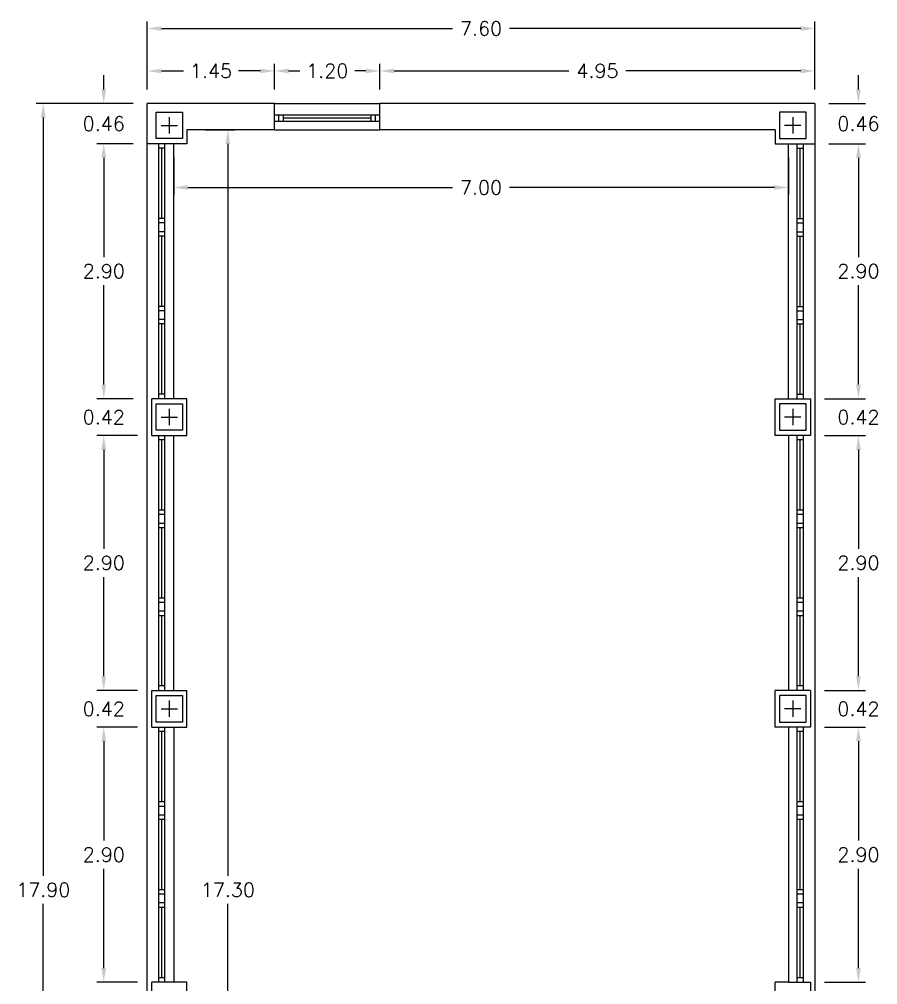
# Model space of a CAD drawing. Header units: millimetres. Extents: x 221.2 to 305.3, y 141.3 to 200.7.
# Drawn here: x 248.9 to 258.67, y 157.28 to 168.27 of the extents above; entities that cross this region are included whole.
import ezdxf

# ---------------------------------------------------------------- set-up
doc = ezdxf.new("R2010")
doc.units = ezdxf.units.MM
for name, color, linetype in [('018', 3, 'Continuous'), ('COTAS', 7, 'Continuous'), ('LINEA', 3, 'Continuous'), ('MUROS', 2, 'Continuous'), ('PILARES', 2, 'Continuous'), ('VENTANAS', 9, 'Continuous')]:
    doc.layers.add(name, color=color, linetype=linetype)
doc.styles.get("Standard").update_dxf_attribs({"font": 'romans.shx'})
doc.dimstyles.new('ANTONIO', dxfattribs={"dimscale": 0.1, "dimtxt": 1.6, "dimasz": 1.6, "dimexe": 0.8, "dimexo": 1.6, "dimgap": 0.8, "dimtad": 0, "dimtih": 1, "dimtoh": 1, "dimzin": 0, "dimdsep": 46, "dimtxsty": 'Standard', "dimcen": 0.5, "dimclrd": 1, "dimclre": 1, "dimclrt": 7, "dimadec": 0, "dimazin": 0, "dimtfac": 1, "dimtofl": 0, "dimtmove": 0, "dimatfit": 3, "dimfxl": 1, "dimtolj": 1, "dimtzin": 0, "dimarcsym": 0})

# ---------------------------------------------------------------- blocks, each defined once
blk = doc.blocks.new('*D22')
at = {"layer": 'COTAS', "color": 1, "linetype": 'Continuous', "lineweight": -2, "ltscale": 0.07}
for p, q in [((249.86, 167.471), (249.86, 167.631)), ((250.196, 167.311), (249.78, 167.311)), ((250.196, 166.851), (249.78, 166.851)), ((249.86, 166.691), (249.86, 166.531))]:
    blk.add_line(p, q, dxfattribs=at)
at = {"layer": 'COTAS', "color": 1}
for points in [[(249.833, 167.471), (249.887, 167.471), (249.86, 167.311)], [(249.887, 166.691), (249.833, 166.691), (249.86, 166.851)]]:
    blk.add_solid(points, dxfattribs=at)
at = {"layer": 'Defpoints', "color": 0}
for p in [(250.356, 167.311), (249.86, 166.851), (250.356, 166.851)]:
    blk.add_point(p, dxfattribs=at)
at = {"layer": 'COTAS', "color": 7, "insert": (249.86, 167.081), "char_height": 0.16, "attachment_point": 5}
blk.add_mtext('\\A1;0.46', dxfattribs=at)
blk = doc.blocks.new('*D23')
at = {"layer": 'COTAS', "color": 1, "linetype": 'Continuous', "lineweight": -2, "ltscale": 0.07}
for p, q in [((250.196, 166.851), (249.78, 166.851)), ((249.86, 166.691), (249.86, 165.561)), ((249.86, 164.111), (249.86, 165.241)), ((250.196, 163.951), (249.78, 163.951))]:
    blk.add_line(p, q, dxfattribs=at)
at = {"layer": 'COTAS', "color": 1}
for points in [[(249.887, 166.691), (249.833, 166.691), (249.86, 166.851)], [(249.833, 164.111), (249.887, 164.111), (249.86, 163.951)]]:
    blk.add_solid(points, dxfattribs=at)
at = {"layer": 'Defpoints', "color": 0}
for p in [(250.356, 166.851), (249.86, 163.951), (250.356, 163.951)]:
    blk.add_point(p, dxfattribs=at)
at = {"layer": 'COTAS', "color": 7, "insert": (249.86, 165.401), "char_height": 0.16, "attachment_point": 5}
blk.add_mtext('\\A1;2.90', dxfattribs=at)
blk = doc.blocks.new('*D24')
at = {"layer": 'COTAS', "color": 1, "linetype": 'Continuous', "lineweight": -2, "ltscale": 0.07}
for p, q in [((250.246, 163.531), (249.78, 163.531)), ((249.86, 163.371), (249.86, 162.241)), ((249.86, 160.791), (249.86, 161.921)), ((250.246, 160.631), (249.78, 160.631))]:
    blk.add_line(p, q, dxfattribs=at)
at = {"layer": 'COTAS', "color": 1}
for points in [[(249.887, 163.371), (249.833, 163.371), (249.86, 163.531)], [(249.833, 160.791), (249.887, 160.791), (249.86, 160.631)]]:
    blk.add_solid(points, dxfattribs=at)
at = {"layer": 'Defpoints', "color": 0}
for p in [(250.406, 163.531), (249.86, 160.631), (250.406, 160.631)]:
    blk.add_point(p, dxfattribs=at)
at = {"layer": 'COTAS', "color": 7, "insert": (249.86, 162.081), "char_height": 0.16, "attachment_point": 5}
blk.add_mtext('\\A1;2.90', dxfattribs=at)
blk = doc.blocks.new('*D25')
at = {"layer": 'COTAS', "color": 1, "linetype": 'Continuous', "lineweight": -2, "ltscale": 0.07}
for p, q in [((250.246, 160.211), (249.78, 160.211)), ((249.86, 160.051), (249.86, 158.921)), ((249.86, 157.471), (249.86, 158.601)), ((250.246, 157.311), (249.78, 157.311))]:
    blk.add_line(p, q, dxfattribs=at)
at = {"layer": 'COTAS', "color": 1}
for points in [[(249.887, 160.051), (249.833, 160.051), (249.86, 160.211)], [(249.833, 157.471), (249.887, 157.471), (249.86, 157.311)]]:
    blk.add_solid(points, dxfattribs=at)
at = {"layer": 'Defpoints', "color": 0}
for p in [(250.406, 160.211), (249.86, 157.311), (250.406, 157.311)]:
    blk.add_point(p, dxfattribs=at)
at = {"layer": 'COTAS', "color": 7, "insert": (249.86, 158.761), "char_height": 0.16, "attachment_point": 5}
blk.add_mtext('\\A1;2.90', dxfattribs=at)
blk = doc.blocks.new('*D32')
at = {"layer": 'COTAS', "color": 1, "linetype": 'Continuous', "lineweight": -2, "ltscale": 0.07}
for p, q in [((258.453, 157.471), (258.453, 157.631)), ((258.066, 157.311), (258.533, 157.311)), ((258.066, 156.901), (258.533, 156.901)), ((258.453, 156.741), (258.453, 156.581))]:
    blk.add_line(p, q, dxfattribs=at)
at = {"layer": 'COTAS', "color": 1}
for points in [[(258.426, 157.471), (258.48, 157.471), (258.453, 157.311)], [(258.48, 156.741), (258.426, 156.741), (258.453, 156.901)]]:
    blk.add_solid(points, dxfattribs=at)
at = {"layer": 'Defpoints', "color": 0}
for p in [(257.906, 157.311), (258.453, 157.311), (257.906, 156.901)]:
    blk.add_point(p, dxfattribs=at)
at = {"layer": 'COTAS', "color": 7, "insert": (258.453, 157.106), "char_height": 0.16, "attachment_point": 5}
blk.add_mtext('\\A1;0.41', dxfattribs=at)
blk = doc.blocks.new('*D33')
at = {"layer": 'COTAS', "color": 1, "linetype": 'Continuous', "lineweight": -2, "ltscale": 0.07}
for p, q in [((258.066, 160.211), (258.533, 160.211)), ((258.453, 160.051), (258.453, 158.921)), ((258.453, 157.471), (258.453, 158.601)), ((258.066, 157.311), (258.533, 157.311))]:
    blk.add_line(p, q, dxfattribs=at)
at = {"layer": 'COTAS', "color": 1}
for points in [[(258.48, 160.051), (258.426, 160.051), (258.453, 160.211)], [(258.426, 157.471), (258.48, 157.471), (258.453, 157.311)]]:
    blk.add_solid(points, dxfattribs=at)
at = {"layer": 'Defpoints', "color": 0}
for p in [(257.906, 160.211), (258.453, 160.211), (257.906, 157.311)]:
    blk.add_point(p, dxfattribs=at)
at = {"layer": 'COTAS', "color": 7, "insert": (258.453, 158.761), "char_height": 0.16, "attachment_point": 5}
blk.add_mtext('\\A1;2.90', dxfattribs=at)
blk = doc.blocks.new('*D34')
at = {"layer": 'COTAS', "color": 1, "linetype": 'Continuous', "lineweight": -2, "ltscale": 0.07}
for p, q in [((258.066, 163.531), (258.533, 163.531)), ((258.453, 163.371), (258.453, 162.241)), ((258.453, 160.791), (258.453, 161.921)), ((258.066, 160.631), (258.533, 160.631))]:
    blk.add_line(p, q, dxfattribs=at)
at = {"layer": 'COTAS', "color": 1}
for points in [[(258.48, 163.371), (258.426, 163.371), (258.453, 163.531)], [(258.426, 160.791), (258.48, 160.791), (258.453, 160.631)]]:
    blk.add_solid(points, dxfattribs=at)
at = {"layer": 'Defpoints', "color": 0}
for p in [(257.906, 163.531), (258.453, 163.531), (257.906, 160.631)]:
    blk.add_point(p, dxfattribs=at)
at = {"layer": 'COTAS', "color": 7, "insert": (258.453, 162.081), "char_height": 0.16, "attachment_point": 5}
blk.add_mtext('\\A1;2.90', dxfattribs=at)
blk = doc.blocks.new('*D35')
at = {"layer": 'COTAS', "color": 1, "linetype": 'Continuous', "lineweight": -2, "ltscale": 0.07}
for p, q in [((258.116, 166.851), (258.533, 166.851)), ((258.453, 166.691), (258.453, 165.561)), ((258.453, 164.111), (258.453, 165.241)), ((258.116, 163.951), (258.533, 163.951))]:
    blk.add_line(p, q, dxfattribs=at)
at = {"layer": 'COTAS', "color": 1}
for points in [[(258.48, 166.691), (258.426, 166.691), (258.453, 166.851)], [(258.426, 164.111), (258.48, 164.111), (258.453, 163.951)]]:
    blk.add_solid(points, dxfattribs=at)
at = {"layer": 'Defpoints', "color": 0}
for p in [(257.956, 166.851), (258.453, 166.851), (257.956, 163.951)]:
    blk.add_point(p, dxfattribs=at)
at = {"layer": 'COTAS', "color": 7, "insert": (258.453, 165.401), "char_height": 0.16, "attachment_point": 5}
blk.add_mtext('\\A1;2.90', dxfattribs=at)
blk = doc.blocks.new('*D36')
at = {"layer": 'COTAS', "color": 1, "linetype": 'Continuous', "lineweight": -2, "ltscale": 0.07}
for p, q in [((258.453, 167.471), (258.453, 167.631)), ((258.116, 167.311), (258.533, 167.311)), ((258.116, 166.851), (258.533, 166.851)), ((258.453, 166.691), (258.453, 166.531))]:
    blk.add_line(p, q, dxfattribs=at)
at = {"layer": 'COTAS', "color": 1}
for points in [[(258.426, 167.471), (258.48, 167.471), (258.453, 167.311)], [(258.48, 166.691), (258.426, 166.691), (258.453, 166.851)]]:
    blk.add_solid(points, dxfattribs=at)
at = {"layer": 'Defpoints', "color": 0}
for p in [(257.956, 167.311), (258.453, 167.311), (257.956, 166.851)]:
    blk.add_point(p, dxfattribs=at)
at = {"layer": 'COTAS', "color": 7, "insert": (258.453, 167.081), "char_height": 0.16, "attachment_point": 5}
blk.add_mtext('\\A1;0.46', dxfattribs=at)
blk = doc.blocks.new('*D37')
at = {"layer": 'COTAS', "color": 1, "linetype": 'Continuous', "lineweight": -2, "ltscale": 0.07}
for p, q in [((253.005, 167.471), (253.005, 167.761)), ((253.165, 167.681), (255.157, 167.681)), ((257.796, 167.681), (255.804, 167.681)), ((257.956, 167.471), (257.956, 167.761))]:
    blk.add_line(p, q, dxfattribs=at)
at = {"layer": 'COTAS', "color": 1}
for points in [[(253.165, 167.707), (253.165, 167.654), (253.005, 167.681)], [(257.796, 167.654), (257.796, 167.707), (257.956, 167.681)]]:
    blk.add_solid(points, dxfattribs=at)
at = {"layer": 'Defpoints', "color": 0}
for p in [(253.005, 167.681), (253.005, 167.311), (257.956, 167.311)]:
    blk.add_point(p, dxfattribs=at)
at = {"layer": 'COTAS', "color": 7, "insert": (255.481, 167.681), "char_height": 0.16, "attachment_point": 5}
blk.add_mtext('\\A1;4.95', dxfattribs=at)
blk = doc.blocks.new('*D38')
at = {"layer": 'COTAS', "color": 1, "linetype": 'Continuous', "lineweight": -2, "ltscale": 0.07}
for p, q in [((251.805, 167.471), (251.805, 167.761)), ((251.965, 167.681), (252.093, 167.681)), ((252.845, 167.681), (252.718, 167.681)), ((253.005, 167.471), (253.005, 167.761))]:
    blk.add_line(p, q, dxfattribs=at)
at = {"layer": 'COTAS', "color": 1}
for points in [[(251.965, 167.707), (251.965, 167.654), (251.805, 167.681)], [(252.845, 167.654), (252.845, 167.707), (253.005, 167.681)]]:
    blk.add_solid(points, dxfattribs=at)
at = {"layer": 'Defpoints', "color": 0}
for p in [(251.805, 167.681), (251.805, 167.311), (253.005, 167.311)]:
    blk.add_point(p, dxfattribs=at)
at = {"layer": 'COTAS', "color": 7, "insert": (252.405, 167.681), "char_height": 0.16, "attachment_point": 5}
blk.add_mtext('\\A1;1.20', dxfattribs=at)
blk = doc.blocks.new('*D39')
at = {"layer": 'COTAS', "color": 1, "linetype": 'Continuous', "lineweight": -2, "ltscale": 0.07}
for p, q in [((250.356, 167.471), (250.356, 167.761)), ((250.516, 167.681), (250.768, 167.681)), ((251.645, 167.681), (251.393, 167.681)), ((251.805, 167.471), (251.805, 167.761))]:
    blk.add_line(p, q, dxfattribs=at)
at = {"layer": 'COTAS', "color": 1}
for points in [[(250.516, 167.707), (250.516, 167.654), (250.356, 167.681)], [(251.645, 167.654), (251.645, 167.707), (251.805, 167.681)]]:
    blk.add_solid(points, dxfattribs=at)
at = {"layer": 'Defpoints', "color": 0}
for p in [(250.356, 167.681), (250.356, 167.311), (251.805, 167.311)]:
    blk.add_point(p, dxfattribs=at)
at = {"layer": 'COTAS', "color": 7, "insert": (251.081, 167.681), "char_height": 0.16, "attachment_point": 5}
blk.add_mtext('\\A1;1.45', dxfattribs=at)
blk = doc.blocks.new('*D40')
at = {"layer": 'COTAS', "color": 1, "linetype": 'Continuous', "lineweight": -2, "ltscale": 0.07}
for p, q in [((250.356, 167.471), (250.356, 168.244)), ((257.956, 167.471), (257.956, 168.244)), ((250.516, 168.164), (253.832, 168.164)), ((257.796, 168.164), (254.48, 168.164))]:
    blk.add_line(p, q, dxfattribs=at)
at = {"layer": 'COTAS', "color": 1}
for points in [[(250.516, 168.19), (250.516, 168.137), (250.356, 168.164)], [(257.796, 168.137), (257.796, 168.19), (257.956, 168.164)]]:
    blk.add_solid(points, dxfattribs=at)
at = {"layer": 'Defpoints', "color": 0}
for p in [(257.956, 168.164), (250.356, 167.311), (257.956, 167.311)]:
    blk.add_point(p, dxfattribs=at)
at = {"layer": 'COTAS', "color": 7, "insert": (254.156, 168.164), "char_height": 0.16, "attachment_point": 5}
blk.add_mtext('\\A1;7.60', dxfattribs=at)
blk = doc.blocks.new('*D41')
at = {"layer": 'COTAS', "color": 1, "linetype": 'Continuous', "lineweight": -2, "ltscale": 0.07}
for p, q in [((250.196, 167.311), (249.091, 167.311)), ((249.171, 167.151), (249.171, 158.521)), ((249.171, 149.571), (249.171, 158.201)), ((250.196, 149.411), (249.091, 149.411))]:
    blk.add_line(p, q, dxfattribs=at)
at = {"layer": 'COTAS', "color": 1}
for points in [[(249.198, 167.151), (249.144, 167.151), (249.171, 167.311)], [(249.144, 149.571), (249.198, 149.571), (249.171, 149.411)]]:
    blk.add_solid(points, dxfattribs=at)
at = {"layer": 'Defpoints', "color": 0}
for p in [(250.356, 167.311), (249.171, 149.411), (250.356, 149.411)]:
    blk.add_point(p, dxfattribs=at)
at = {"layer": 'COTAS', "color": 7, "insert": (249.171, 158.361), "char_height": 0.16, "attachment_point": 5}
blk.add_mtext('\\A1;17.90', dxfattribs=at)
blk = doc.blocks.new('*D46')
at = {"layer": 'COTAS', "color": 1, "linetype": 'Continuous', "lineweight": -2, "ltscale": 0.07}
for p, q in [((251.016, 167.011), (251.353, 167.011)), ((251.273, 166.851), (251.273, 158.521)), ((251.273, 149.871), (251.273, 158.201)), ((250.966, 149.711), (251.353, 149.711))]:
    blk.add_line(p, q, dxfattribs=at)
at = {"layer": 'COTAS', "color": 1}
for points in [[(251.299, 166.851), (251.246, 166.851), (251.273, 167.011)], [(251.246, 149.871), (251.299, 149.871), (251.273, 149.711)]]:
    blk.add_solid(points, dxfattribs=at)
at = {"layer": 'Defpoints', "color": 0}
for p in [(250.856, 167.011), (250.806, 149.711), (251.273, 149.711)]:
    blk.add_point(p, dxfattribs=at)
at = {"layer": 'COTAS', "color": 7, "insert": (251.273, 158.361), "char_height": 0.16, "attachment_point": 5}
blk.add_mtext('\\A1;17.30', dxfattribs=at)
blk = doc.blocks.new('*D47')
at = {"layer": 'COTAS', "color": 1, "linetype": 'Continuous', "lineweight": -2, "ltscale": 0.07}
for p, q in [((250.656, 166.691), (250.656, 166.274)), ((257.656, 166.691), (257.656, 166.274)), ((250.816, 166.354), (253.832, 166.354)), ((257.496, 166.354), (254.48, 166.354))]:
    blk.add_line(p, q, dxfattribs=at)
at = {"layer": 'COTAS', "color": 1}
for points in [[(250.816, 166.381), (250.816, 166.327), (250.656, 166.354)], [(257.496, 166.327), (257.496, 166.381), (257.656, 166.354)]]:
    blk.add_solid(points, dxfattribs=at)
at = {"layer": 'Defpoints', "color": 0}
for p in [(250.656, 166.851), (257.656, 166.851), (257.656, 166.354)]:
    blk.add_point(p, dxfattribs=at)
at = {"layer": 'COTAS', "color": 7, "insert": (254.156, 166.354), "char_height": 0.16, "attachment_point": 5}
blk.add_mtext('\\A1;7.00', dxfattribs=at)
blk = doc.blocks.new('*D144')
at = {"layer": 'COTAS', "color": 1, "linetype": 'Continuous', "lineweight": -2, "ltscale": 0.07}
for p, q in [((249.86, 164.111), (249.86, 164.271)), ((250.196, 163.951), (249.78, 163.951)), ((250.246, 163.531), (249.78, 163.531)), ((249.86, 163.371), (249.86, 163.211))]:
    blk.add_line(p, q, dxfattribs=at)
at = {"layer": 'COTAS', "color": 1}
for points in [[(249.833, 164.111), (249.887, 164.111), (249.86, 163.951)], [(249.887, 163.371), (249.833, 163.371), (249.86, 163.531)]]:
    blk.add_solid(points, dxfattribs=at)
at = {"layer": 'Defpoints', "color": 0}
for p in [(250.356, 163.951), (249.86, 163.531), (250.406, 163.531)]:
    blk.add_point(p, dxfattribs=at)
at = {"layer": 'COTAS', "color": 7, "insert": (249.86, 163.741), "char_height": 0.16, "attachment_point": 5}
blk.add_mtext('\\A1;0.42', dxfattribs=at)
blk = doc.blocks.new('*D145')
at = {"layer": 'COTAS', "color": 1, "linetype": 'Continuous', "lineweight": -2, "ltscale": 0.07}
for p, q in [((249.86, 160.791), (249.86, 160.951)), ((250.246, 160.631), (249.78, 160.631)), ((250.246, 160.211), (249.78, 160.211)), ((249.86, 160.051), (249.86, 159.891))]:
    blk.add_line(p, q, dxfattribs=at)
at = {"layer": 'COTAS', "color": 1}
for points in [[(249.833, 160.791), (249.887, 160.791), (249.86, 160.631)], [(249.887, 160.051), (249.833, 160.051), (249.86, 160.211)]]:
    blk.add_solid(points, dxfattribs=at)
at = {"layer": 'Defpoints', "color": 0}
for p in [(250.406, 160.631), (249.86, 160.211), (250.406, 160.211)]:
    blk.add_point(p, dxfattribs=at)
at = {"layer": 'COTAS', "color": 7, "insert": (249.86, 160.421), "char_height": 0.16, "attachment_point": 5}
blk.add_mtext('\\A1;0.42', dxfattribs=at)
blk = doc.blocks.new('*D146')
at = {"layer": 'COTAS', "color": 1, "linetype": 'Continuous', "lineweight": -2, "ltscale": 0.07}
for p, q in [((249.86, 157.471), (249.86, 157.631)), ((250.246, 157.311), (249.78, 157.311)), ((250.246, 156.875), (249.78, 156.875)), ((249.86, 156.715), (249.86, 156.555))]:
    blk.add_line(p, q, dxfattribs=at)
at = {"layer": 'COTAS', "color": 1}
for points in [[(249.833, 157.471), (249.887, 157.471), (249.86, 157.311)], [(249.887, 156.715), (249.833, 156.715), (249.86, 156.875)]]:
    blk.add_solid(points, dxfattribs=at)
at = {"layer": 'Defpoints', "color": 0}
for p in [(250.406, 157.311), (249.86, 156.875), (250.406, 156.875)]:
    blk.add_point(p, dxfattribs=at)
at = {"layer": 'COTAS', "color": 7, "insert": (249.86, 157.093), "char_height": 0.16, "attachment_point": 5}
blk.add_mtext('\\A1;0.44', dxfattribs=at)
blk = doc.blocks.new('*D148')
at = {"layer": 'COTAS', "color": 1, "linetype": 'Continuous', "lineweight": -2, "ltscale": 0.07}
for p, q in [((258.453, 164.111), (258.453, 164.271)), ((258.066, 163.951), (258.533, 163.951)), ((258.066, 163.531), (258.533, 163.531)), ((258.453, 163.371), (258.453, 163.211))]:
    blk.add_line(p, q, dxfattribs=at)
at = {"layer": 'COTAS', "color": 1}
for points in [[(258.426, 164.111), (258.48, 164.111), (258.453, 163.951)], [(258.48, 163.371), (258.426, 163.371), (258.453, 163.531)]]:
    blk.add_solid(points, dxfattribs=at)
at = {"layer": 'Defpoints', "color": 0}
for p in [(257.906, 163.951), (258.453, 163.951), (257.906, 163.531)]:
    blk.add_point(p, dxfattribs=at)
at = {"layer": 'COTAS', "color": 7, "insert": (258.453, 163.741), "char_height": 0.16, "attachment_point": 5}
blk.add_mtext('\\A1;0.42', dxfattribs=at)
blk = doc.blocks.new('*D149')
at = {"layer": 'COTAS', "color": 1, "linetype": 'Continuous', "lineweight": -2, "ltscale": 0.07}
for p, q in [((258.453, 160.791), (258.453, 160.951)), ((258.066, 160.631), (258.533, 160.631)), ((258.066, 160.211), (258.533, 160.211)), ((258.453, 160.051), (258.453, 159.891))]:
    blk.add_line(p, q, dxfattribs=at)
at = {"layer": 'COTAS', "color": 1}
for points in [[(258.426, 160.791), (258.48, 160.791), (258.453, 160.631)], [(258.48, 160.051), (258.426, 160.051), (258.453, 160.211)]]:
    blk.add_solid(points, dxfattribs=at)
at = {"layer": 'Defpoints', "color": 0}
for p in [(257.906, 160.631), (257.906, 160.211), (258.453, 160.211)]:
    blk.add_point(p, dxfattribs=at)
at = {"layer": 'COTAS', "color": 7, "insert": (258.453, 160.421), "char_height": 0.16, "attachment_point": 5}
blk.add_mtext('\\A1;0.42', dxfattribs=at)
blk = doc.blocks.new('A$C64186889')
at = {"layer": 'PILARES', "linetype": 'Continuous', "ltscale": 0.07}
for p, q in [((0.15, 0.243), (0.15, 0.057)), ((0.243, 0.15), (0.057, 0.15))]:
    blk.add_line(p, q, dxfattribs=at)
blk.add_lwpolyline([(0, 0), (0.3, 0), (0.3, 0.3), (0, 0.3)], close=True, dxfattribs=at)

msp = doc.modelspace()

# ---------------------------------------------------------------- linework, layer by layer
at = {"layer": '018', "linetype": 'Continuous', "ltscale": 0.07}
for p, q in [((251.805, 167.311), (253.005, 167.311)), ((250.356, 150.648), (250.356, 166.851)), ((257.956, 166.851), (257.956, 154.001))]:
    msp.add_line(p, q, dxfattribs=at)
at = {"layer": 'LINEA', "linetype": 'Continuous', "ltscale": 0.07}
for p, q in [((251.805, 167.011), (253.005, 167.011)), ((250.656, 163.951), (250.656, 166.851)), ((257.656, 163.951), (257.656, 166.851)), ((250.656, 160.631), (250.656, 163.531)), ((257.656, 163.531), (257.656, 160.631)), ((250.656, 160.211), (250.656, 157.311)), ((257.656, 160.211), (257.656, 157.311))]:
    msp.add_line(p, q, dxfattribs=at)
at = {"layer": 'MUROS'}
for p, q in [((250.356, 166.851), (250.356, 167.311)), ((251.805, 167.311), (250.356, 167.311)), ((257.956, 167.311), (253.005, 167.311)), ((257.956, 167.311), (257.956, 166.851)), ((251.805, 167.011), (250.806, 167.011)), ((257.506, 167.011), (253.005, 167.011)), ((250.406, 163.531), (250.406, 163.951)), ((257.906, 163.951), (257.906, 163.531)), ((250.406, 160.211), (250.406, 160.631)), ((257.906, 160.631), (257.906, 160.211)), ((250.406, 156.875), (250.406, 157.311))]:
    msp.add_line(p, q, dxfattribs=at)
at = {"layer": 'MUROS', "linetype": 'Continuous', "ltscale": 0.07}
for p, q in [((251.805, 167.011), (251.805, 167.311)), ((253.005, 167.011), (253.005, 167.311)), ((250.806, 167.011), (250.806, 166.851)), ((257.506, 167.011), (257.506, 166.851)), ((250.806, 166.851), (250.356, 166.851)), ((257.506, 166.851), (257.956, 166.851)), ((250.806, 163.951), (250.406, 163.951)), ((250.806, 163.531), (250.806, 163.951)), ((257.506, 163.951), (257.906, 163.951)), ((257.506, 163.531), (257.506, 163.951)), ((250.406, 163.531), (250.806, 163.531)), ((257.906, 163.531), (257.506, 163.531)), ((250.406, 160.631), (250.806, 160.631)), ((250.806, 160.211), (250.806, 160.631)), ((257.906, 160.631), (257.506, 160.631)), ((257.506, 160.211), (257.506, 160.631)), ((250.406, 160.211), (250.806, 160.211)), ((257.906, 160.211), (257.506, 160.211)), ((250.806, 157.311), (250.406, 157.311)), ((250.806, 156.875), (250.806, 157.311)), ((257.656, 157.311), (257.506, 157.311)), ((257.506, 156.901), (257.506, 157.311)), ((257.656, 157.311), (257.906, 157.311)), ((257.656, 157.311), (257.906, 157.311)), ((257.906, 157.311), (257.906, 156.901))]:
    msp.add_line(p, q, dxfattribs=at)
at = {"layer": 'VENTANAS', "linetype": 'Continuous', "ltscale": 0.07}
for p, q in [((251.805, 167.181), (253.005, 167.181)), ((251.805, 167.111), (251.805, 167.181)), ((251.855, 167.111), (251.855, 167.181)), ((251.905, 167.111), (251.905, 167.181)), ((251.905, 167.146), (252.906, 167.146)), ((252.905, 167.111), (252.905, 167.181)), ((252.955, 167.111), (252.955, 167.181)), ((253.005, 167.111), (253.005, 167.181)), ((251.805, 167.111), (253.005, 167.111)), ((250.486, 163.951), (250.486, 166.851)), ((250.556, 166.801), (250.486, 166.801)), ((250.521, 166.001), (250.521, 166.801)), ((250.556, 163.951), (250.556, 166.851)), ((257.756, 163.951), (257.756, 166.851)), ((257.756, 166.801), (257.826, 166.801)), ((257.791, 166.001), (257.791, 166.801)), ((257.826, 163.951), (257.826, 166.851)), ((250.556, 166.001), (250.486, 166.001)), ((250.556, 165.951), (250.486, 165.951)), ((257.756, 166.001), (257.826, 166.001)), ((257.756, 165.951), (257.826, 165.951)), ((250.556, 165.851), (250.486, 165.851)), ((250.556, 165.801), (250.486, 165.801)), ((250.521, 165.001), (250.521, 165.801)), ((257.756, 165.851), (257.826, 165.851)), ((257.756, 165.801), (257.826, 165.801)), ((257.791, 165.001), (257.791, 165.801)), ((250.556, 165.001), (250.486, 165.001)), ((250.556, 164.951), (250.486, 164.951)), ((257.756, 165.001), (257.826, 165.001)), ((257.756, 164.951), (257.826, 164.951)), ((250.556, 164.851), (250.486, 164.851)), ((257.756, 164.851), (257.826, 164.851)), ((250.556, 164.801), (250.486, 164.801)), ((250.521, 164.001), (250.521, 164.801)), ((257.756, 164.801), (257.826, 164.801)), ((257.791, 164.001), (257.791, 164.801)), ((250.556, 164.001), (250.486, 164.001)), ((257.756, 164.001), (257.826, 164.001)), ((250.486, 160.631), (250.486, 163.531)), ((250.556, 160.631), (250.556, 163.531)), ((257.756, 160.631), (257.756, 163.531)), ((257.826, 160.631), (257.826, 163.531)), ((250.556, 163.481), (250.486, 163.481)), ((250.521, 162.681), (250.521, 163.481)), ((257.826, 163.481), (257.756, 163.481)), ((257.791, 162.681), (257.791, 163.481)), ((250.556, 162.681), (250.486, 162.681)), ((250.556, 162.631), (250.486, 162.631)), ((257.826, 162.681), (257.756, 162.681)), ((257.826, 162.631), (257.756, 162.631)), ((250.556, 162.531), (250.486, 162.531)), ((257.826, 162.531), (257.756, 162.531)), ((250.556, 162.481), (250.486, 162.481)), ((250.521, 161.681), (250.521, 162.481)), ((257.826, 162.481), (257.756, 162.481)), ((257.791, 161.681), (257.791, 162.481)), ((250.556, 161.681), (250.486, 161.681)), ((250.556, 161.631), (250.486, 161.631)), ((257.826, 161.681), (257.756, 161.681)), ((257.826, 161.631), (257.756, 161.631)), ((250.556, 161.531), (250.486, 161.531)), ((257.826, 161.531), (257.756, 161.531)), ((250.556, 161.481), (250.486, 161.481)), ((250.521, 160.681), (250.521, 161.481)), ((257.826, 161.481), (257.756, 161.481)), ((257.791, 160.681), (257.791, 161.481)), ((250.556, 160.681), (250.486, 160.681)), ((257.826, 160.681), (257.756, 160.681)), ((250.486, 157.311), (250.486, 160.211)), ((250.556, 157.311), (250.556, 160.211)), ((257.756, 157.311), (257.756, 160.212)), ((257.826, 157.311), (257.826, 160.212)), ((250.556, 160.161), (250.486, 160.161)), ((250.521, 159.361), (250.521, 160.161)), ((257.826, 160.162), (257.756, 160.162)), ((257.791, 159.361), (257.791, 160.162)), ((250.556, 159.361), (250.486, 159.361)), ((257.826, 159.361), (257.756, 159.361)), ((250.556, 159.311), (250.486, 159.311)), ((250.556, 159.211), (250.486, 159.211)), ((257.826, 159.311), (257.756, 159.311)), ((257.826, 159.211), (257.756, 159.211)), ((250.556, 159.161), (250.486, 159.161)), ((250.521, 158.361), (250.521, 159.161)), ((257.826, 159.161), (257.756, 159.161)), ((257.791, 158.361), (257.791, 159.161)), ((250.556, 158.361), (250.486, 158.361)), ((257.826, 158.361), (257.756, 158.361)), ((250.556, 158.311), (250.486, 158.311)), ((257.826, 158.311), (257.756, 158.311)), ((250.556, 158.211), (250.486, 158.211)), ((250.556, 158.161), (250.486, 158.161)), ((250.521, 157.361), (250.521, 158.161)), ((257.826, 158.211), (257.756, 158.211)), ((257.826, 158.161), (257.756, 158.161)), ((257.791, 157.361), (257.791, 158.161)), ((250.556, 157.361), (250.486, 157.361)), ((257.826, 157.361), (257.756, 157.361))]:
    msp.add_line(p, q, dxfattribs=at)

# ---------------------------------------------------------------- block references
at = {"layer": 'PILARES', "linetype": 'Continuous', "ltscale": 0.07, "xscale": -1}
for p in [(250.756, 166.911), (250.756, 163.591), (250.756, 160.271)]:
    msp.add_blockref('A$C64186889', p, dxfattribs=at)
at = {"layer": 'PILARES', "linetype": 'Continuous', "ltscale": 0.07}
for p in [(257.556, 166.911), (257.556, 163.591), (257.556, 160.271)]:
    msp.add_blockref('A$C64186889', p, dxfattribs=at)

# ---------------------------------------------------------------- dimensions: what is measured, and where the dimension line sits
at = {"layer": 'COTAS', "linetype": 'Continuous', "ltscale": 0.07}
for base, p1, p2, picture, middle in [((257.956, 168.164), (250.356, 167.311), (257.956, 167.311), '*D40', (254.156, 168.164)), ((253.005, 167.681), (257.956, 167.311), (253.005, 167.311), '*D37', (255.481, 167.681)), ((257.656, 166.354), (250.656, 166.851), (257.656, 166.851), '*D47', (254.156, 166.354))]:
    dim = msp.add_linear_dim(base=base, p1=p1, p2=p2, dimstyle='ANTONIO', dxfattribs=at)
    dim.commit()
    dim.dimension.update_dxf_attribs({"geometry": picture, "text_midpoint": middle})
for base, p1, p2, picture, middle in [((250.356, 167.681), (251.805, 167.311), (250.356, 167.311), '*D39', (251.081, 167.681)), ((251.805, 167.681), (253.005, 167.311), (251.805, 167.311), '*D38', (252.405, 167.681))]:
    dim = msp.add_linear_dim(base=base, p1=p1, p2=p2, dimstyle='ANTONIO', override={"dimtmove": 1}, dxfattribs=at)
    dim.commit()
    dim.dimension.update_dxf_attribs({"geometry": picture, "text_midpoint": middle})
for base, p1, p2, picture, middle in [((249.86, 166.851), (250.356, 167.311), (250.356, 166.851), '*D22', (249.86, 167.081)), ((249.171, 149.411), (250.356, 167.311), (250.356, 149.411), '*D41', (249.171, 158.361)), ((251.273, 149.711), (250.856, 167.011), (250.806, 149.711), '*D46', (251.273, 158.361)), ((258.453, 157.311), (257.906, 156.901), (257.906, 157.311), '*D32', (258.453, 157.106))]:
    dim = msp.add_linear_dim(base=base, p1=p1, p2=p2, angle=90, dimstyle='ANTONIO', dxfattribs=at)
    dim.commit()
    dim.dimension.update_dxf_attribs({"geometry": picture, "text_midpoint": middle})
for base, p1, p2, picture, middle in [((258.453, 167.311), (257.956, 166.851), (257.956, 167.311), '*D36', (258.453, 167.081)), ((249.86, 163.951), (250.356, 166.851), (250.356, 163.951), '*D23', (249.86, 165.401)), ((258.453, 166.851), (257.956, 163.951), (257.956, 166.851), '*D35', (258.453, 165.401)), ((249.86, 163.531), (250.356, 163.951), (250.406, 163.531), '*D144', (249.86, 163.741)), ((258.453, 163.951), (257.906, 163.531), (257.906, 163.951), '*D148', (258.453, 163.741)), ((249.86, 160.631), (250.406, 163.531), (250.406, 160.631), '*D24', (249.86, 162.081)), ((258.453, 163.531), (257.906, 160.631), (257.906, 163.531), '*D34', (258.453, 162.081)), ((249.86, 160.211), (250.406, 160.631), (250.406, 160.211), '*D145', (249.86, 160.421)), ((258.453, 160.211), (257.906, 160.631), (257.906, 160.211), '*D149', (258.453, 160.421)), ((249.86, 157.311), (250.406, 160.211), (250.406, 157.311), '*D25', (249.86, 158.761)), ((258.453, 160.211), (257.906, 157.311), (257.906, 160.211), '*D33', (258.453, 158.761)), ((249.86, 156.875), (250.406, 157.311), (250.406, 156.875), '*D146', (249.86, 157.093))]:
    dim = msp.add_linear_dim(base=base, p1=p1, p2=p2, angle=90, dimstyle='ANTONIO', override={"dimtmove": 1}, dxfattribs=at)
    dim.commit()
    dim.dimension.update_dxf_attribs({"geometry": picture, "text_midpoint": middle})

doc.saveas('drawing.dxf')
